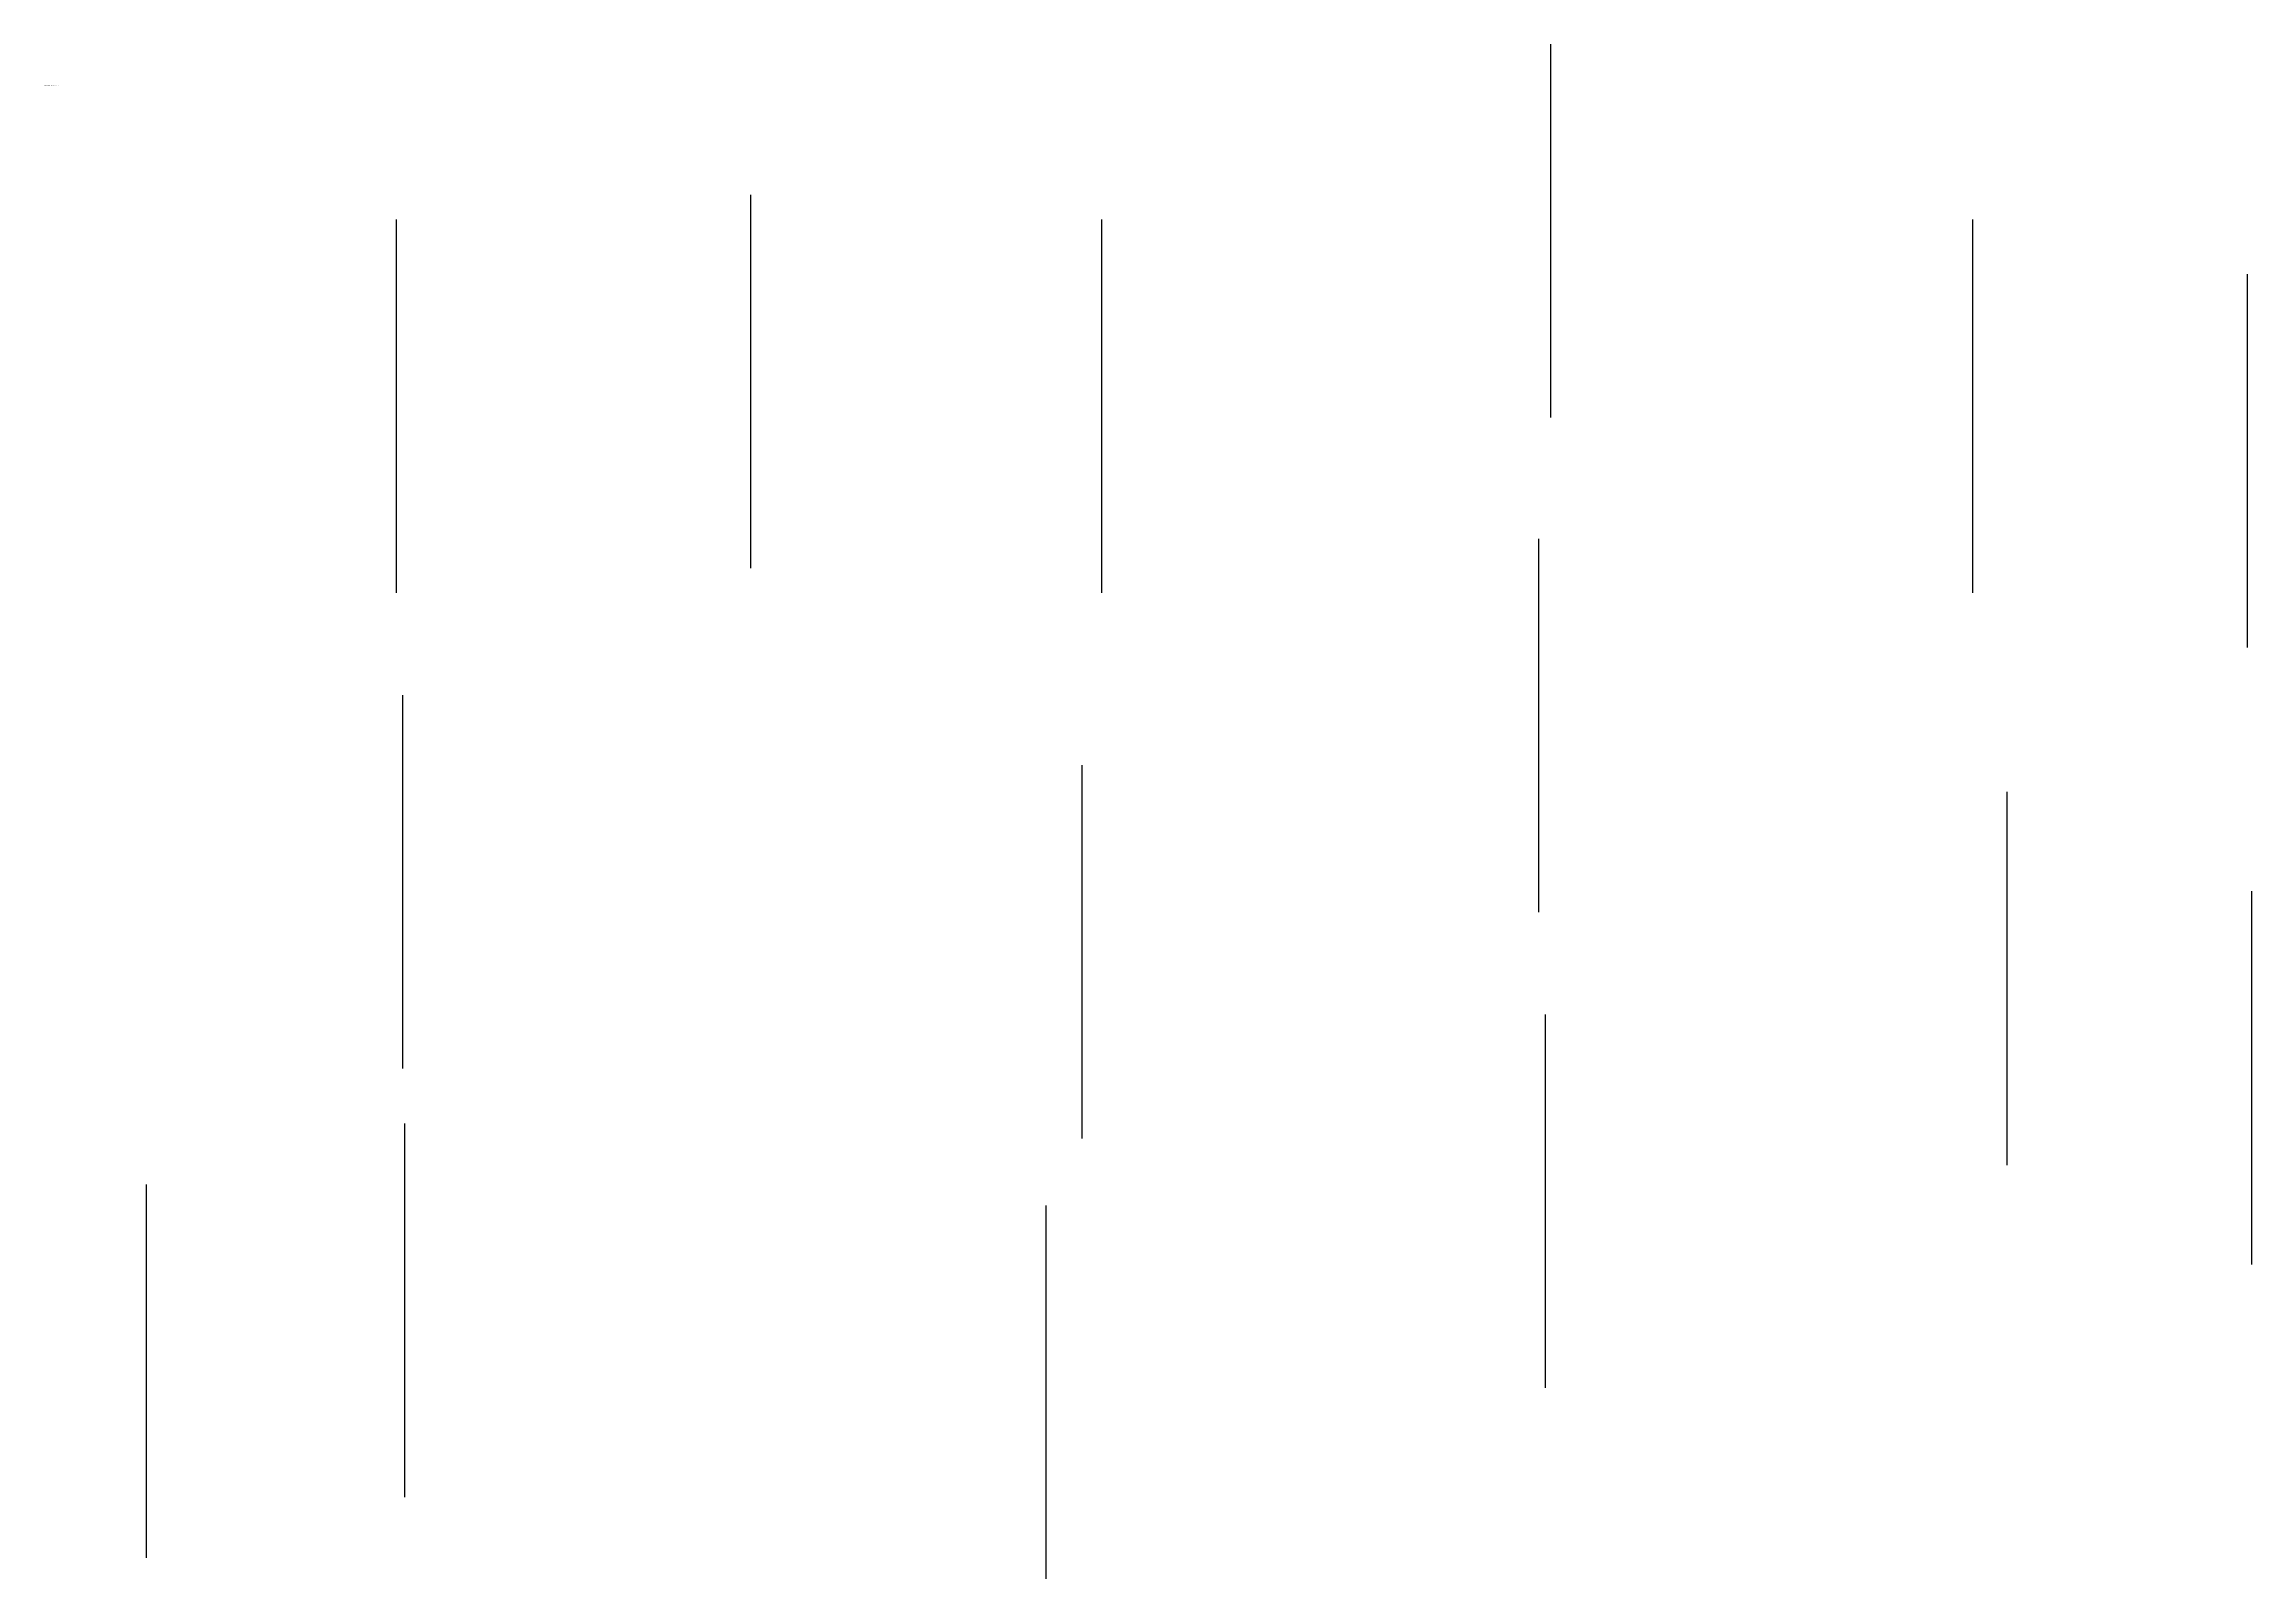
# Model space of a CAD drawing. Extents: x -162 to 1064, y -720 to 1070.
# Drawn here: x 0 to 1064, y -720 to 20 of the extents above; entities that cross this region are included whole.
import ezdxf

# ---------------------------------------------------------------- set-up
doc = ezdxf.new("R2010")
doc.units = 0

# ---------------------------------------------------------------- blocks, each defined once
blk = doc.blocks.new('Pattern_1813235_M')
at = {"layer": '7'}
blk.add_line((929.868347, -244.250793), (929.868347, -64.250793), dxfattribs=at)
blk = doc.blocks.new('Pattern_16023304_M')
at = {"layer": '7'}
blk.add_line((49.370941, -709.432983), (49.370941, -529.432983), dxfattribs=at)
blk = doc.blocks.new('Pattern_1813237_M')
at = {"layer": '7'}
blk.add_line((172.956436, -473.515564), (172.956436, -293.515564), dxfattribs=at)
blk = doc.blocks.new('Pattern_1813235_198966_M')
at = {"layer": '7'}
blk.add_line((169.868347, -244.250793), (169.868347, -64.250793), dxfattribs=at)
blk = doc.blocks.new('Pattern_16023304_200180_M')
at = {"layer": '7'}
blk.add_line((340.690033, -232.417419), (340.690033, -52.417419), dxfattribs=at)
blk = doc.blocks.new('Pattern_1813237_200506_M')
at = {"layer": '7'}
blk.add_line((483.07431, -719.536926), (483.07431, -539.536926), dxfattribs=at)
blk = doc.blocks.new('Pattern_1813235_201642_M')
at = {"layer": '7'}
blk.add_line((509.868347, -244.250793), (509.868347, -64.250793), dxfattribs=at)
blk = doc.blocks.new('Pattern_16023304_202856_M')
at = {"layer": '7'}
blk.add_line((1062.239746, -270.599365), (1062.239746, -90.599365), dxfattribs=at)
blk = doc.blocks.new('Pattern_1813237_203182_M')
at = {"layer": '7'}
blk.add_line((723.720093, -627.438293), (723.720093, -447.438293), dxfattribs=at)
blk = doc.blocks.new('Pattern_1813235_204318_M')
at = {"layer": '7'}
blk.add_line((946.398987, -520.124939), (946.398987, -340.124939), dxfattribs=at)
blk = doc.blocks.new('Pattern_16023304_205532_M')
at = {"layer": '7'}
blk.add_line((726.293823, -159.791016), (726.293823, 20.208984), dxfattribs=at)
blk = doc.blocks.new('Pattern_1813237_205858_M')
at = {"layer": '7'}
blk.add_line((173.852509, -680.122498), (173.852509, -500.122498), dxfattribs=at)
blk = doc.blocks.new('Pattern_1813235_206994_M')
at = {"layer": '7'}
blk.add_line((720.63208, -398.173523), (720.63208, -218.173523), dxfattribs=at)
blk = doc.blocks.new('Pattern_16023304_208208_M')
at = {"layer": '7'}
blk.add_line((1064.309692, -568.081299), (1064.309692, -388.081299), dxfattribs=at)
blk = doc.blocks.new('Pattern_1813237_208534_M')
at = {"layer": '7'}
blk.add_line((500.415192, -507.341003), (500.415192, -327.341003), dxfattribs=at)

msp = doc.modelspace()

# ---------------------------------------------------------------- block references
at = {"layer": '1'}
for name in ['Pattern_1813235_198966_M', 'Pattern_1813235_201642_M', 'Pattern_1813235_204318_M', 'Pattern_1813235_206994_M', 'Pattern_1813237_205858_M', 'Pattern_1813237_200506_M', 'Pattern_1813237_203182_M', 'Pattern_1813237_208534_M', 'Pattern_1813235_M', 'Pattern_1813237_M', 'Pattern_16023304_200180_M', 'Pattern_16023304_202856_M', 'Pattern_16023304_205532_M', 'Pattern_16023304_208208_M', 'Pattern_16023304_M']:
    msp.add_blockref(name, (0, 0), dxfattribs=at)

# ---------------------------------------------------------------- texts
for s in ['STYLE NAME: 5', 'CREATION DATE: 21-03-2024', 'CREATION TIME: 17:02', 'AUTHOR: CLO Virtual Fashion Inc.', 'PRODUCT: CLO Standalone OnlineAuth 7.3.240', 'VERSION: 3', 'SAMPLE SIZE: M', 'UNITS: METRIC']:
    msp.add_text(s, height=0.25, dxfattribs=at).set_placement((0, 0))

doc.saveas('drawing.dxf')
